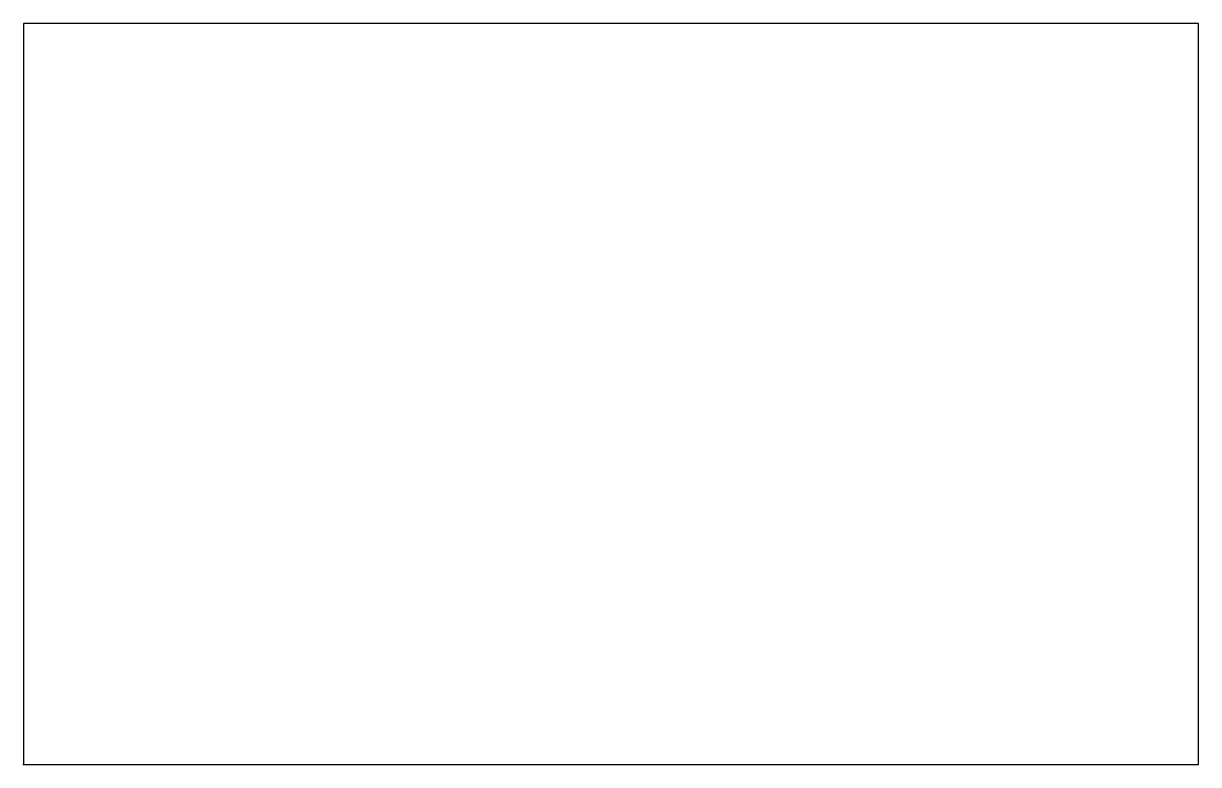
# Model space of a CAD drawing. Header units: centimetres. Extents: x 0 to 48.2, y 0 to 30.4.
import ezdxf

# ---------------------------------------------------------------- set-up
doc = ezdxf.new("R2010")
doc.units = ezdxf.units.CM
doc.header["$MEASUREMENT"] = 0
doc.layers.add('Grundplatte Teil II v1_Sketch1', color=7, linetype='Continuous')

msp = doc.modelspace()

# ---------------------------------------------------------------- linework, layer by layer
at = {"layer": 'Grundplatte Teil II v1_Sketch1'}
for p, q in [((0, 30.4), (0, 0)), ((48.2, 30.4), (0, 30.4)), ((48.2, 0), (48.2, 30.4)), ((0, 0), (48.2, 0))]:
    msp.add_line(p, q, dxfattribs=at)
msp.add_point((0, 0), dxfattribs=at)

doc.saveas('drawing.dxf')
